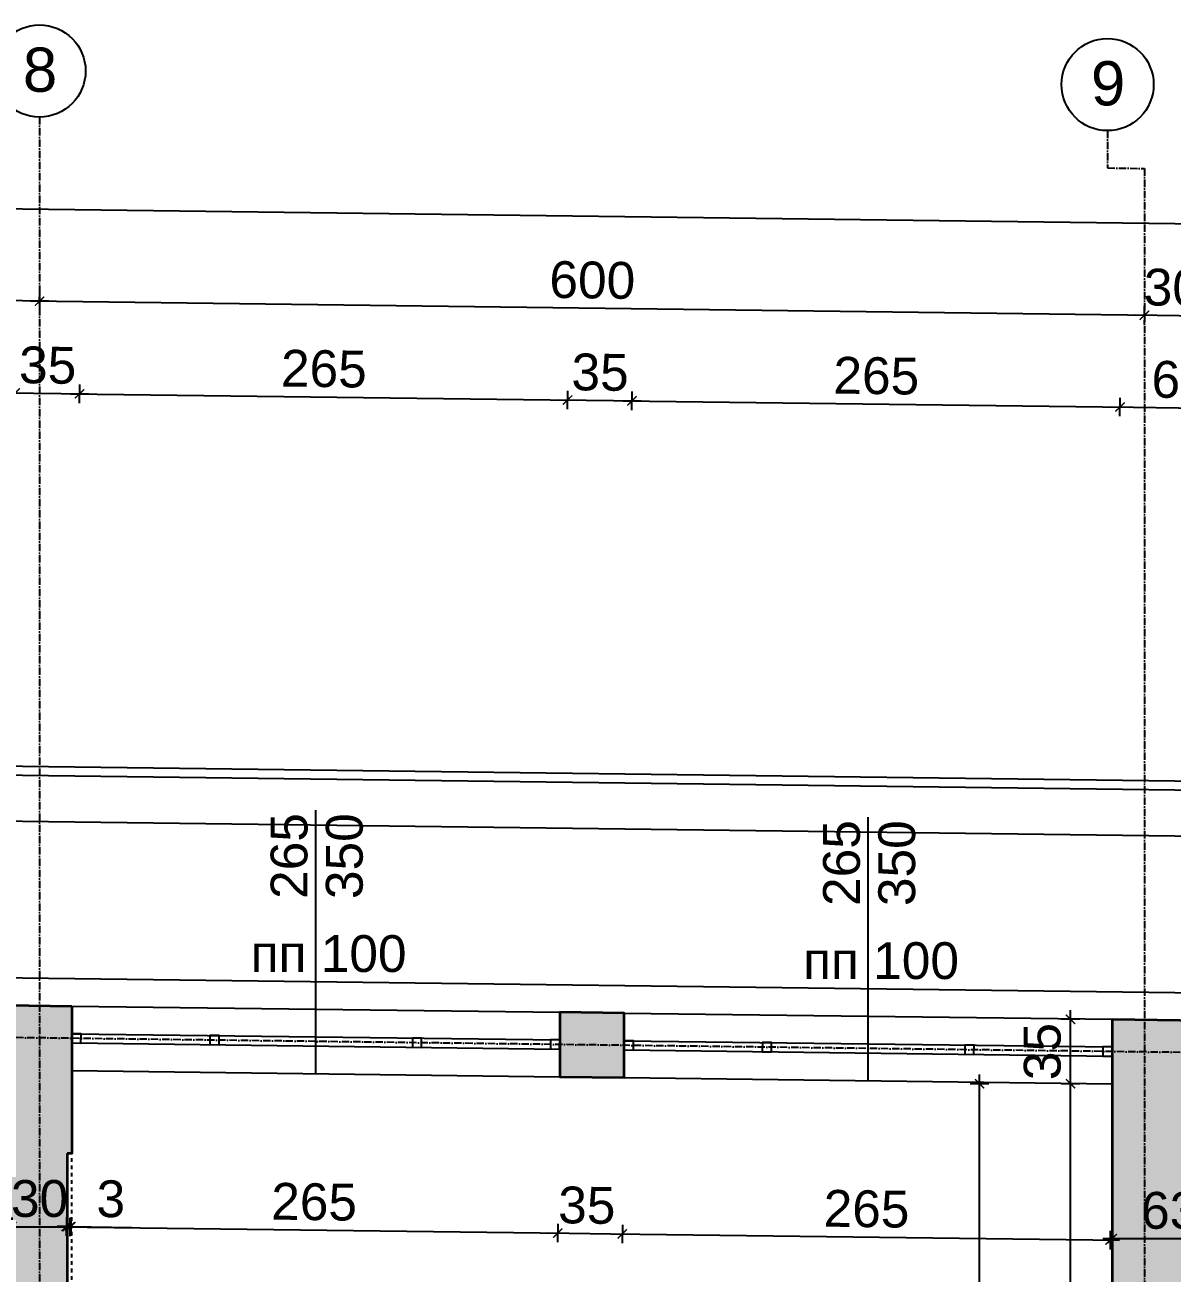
# Model space of a CAD drawing. Header units: inches. Extents: x -72385 to 39588, y -6525 to 66685.
# Drawn here: x -47793 to -47170, y 23925 to 24602 of the extents above; entities that cross this region are included whole.
import ezdxf

# ---------------------------------------------------------------- set-up
doc = ezdxf.new("R2010")
doc.units = ezdxf.units.IN
doc.header["$MEASUREMENT"] = 0
doc.linetypes.add('DashDot', pattern=[0.6, 0.4, -0.1, 0, -0.1])
doc.linetypes.add('Hidden', pattern=[0.4, 0.2, -0.2])
for name, color, linetype, lineweight in [('Изгледни линии', 253, 'Continuous', 25), ('Надписи коти външни', 252, 'Continuous', 25), ('Надписи коти вътрешни', 252, 'Continuous', 25), ('Надписи Оси', 252, 'Continuous', 25), ('Надписи прозорци', 252, 'Continuous', 25), ('Оси', 252, 'DashDot', 25), ('Прозорци', 251, 'Continuous', 25), ('Пунктир', 253, 'Hidden', 25), ('Разрезни линии', 7, 'Continuous', 35), ('Щрих стени', 254, 'Continuous', 25)]:
    doc.layers.add(name, color=color, linetype=linetype, lineweight=lineweight)
doc.styles.add('Arial Regular', font='arial.ttf')
doc.styles.get("Standard").update_dxf_attribs({"font": 'arial.ttf'})
doc.dimstyles.new('Annotative', dxfattribs={"dimscale": 0, "dimtxt": 20, "dimasz": 5, "dimexe": 5, "dimexo": 5, "dimgap": 5, "dimtad": 1, "dimdec": 0, "dimzin": 0, "dimdsep": 46, "dimtxsty": 'Standard', "dimblk": 'ARCHTICK', "dimcen": 5, "dimdle": 5, "dimadec": 0, "dimazin": 0, "dimtfac": 1, "dimtdec": 0, "dimtofl": 0, "dimtmove": 0, "dimatfit": 3, "dimldrblk": 'ARCHTICK', "dimfxl": 5, "dimfxlon": 1, "dimtolj": 1, "dimtzin": 0, "dimarcsym": 1})

# ---------------------------------------------------------------- blocks, each defined once
blk = doc.blocks.new('_ArchTick')
at = {"color": 0, "linetype": 'ByBlock', "const_width": 0.15}
blk.add_lwpolyline([(-0.5, -0.5), (0.5, 0.5)], dxfattribs=at)
blk = doc.blocks.new('*D2752')
at = {"layer": 'Defpoints', "color": 0, "ltscale": 50, "transparency": 16777216}
for p in [(-47769.84, 23989.59), (-47767.34, 23989.56), (-47767.84, 23949.84)]:
    blk.add_point(p, dxfattribs=at)
at = {"layer": 'Надписи коти вътрешни', "color": 0, "lineweight": -2, "ltscale": 50, "transparency": 16777216}
for p, q in [((-47770.28, 23954.87), (-47770.41, 23944.87)), ((-47767.78, 23954.84), (-47767.91, 23944.84)), ((-47770.34, 23949.87), (-47775.34, 23949.93)), ((-47767.84, 23949.84), (-47734.75, 23949.41))]:
    blk.add_line(p, q, dxfattribs=at)
at = {"layer": 'Надписи коти вътрешни', "color": 0, "lineweight": -2, "ltscale": 50, "transparency": 16777216, "xscale": 5, "yscale": 5, "zscale": 5}
for p, rotation in [((-47770.34, 23949.87), 359.2706286525858), ((-47767.84, 23949.84), 179.2706286525858)]:
    blk.add_blockref('_ArchTick', p, dxfattribs=dict(at, rotation=rotation))
at = {"layer": 'Надписи коти вътрешни', "color": 0, "ltscale": 50, "transparency": 16777216, "insert": (-47746.1, 23964.78), "char_height": 20, "attachment_point": 5, "rotation": 359.27063}
blk.add_mtext('\\A1;3', dxfattribs=at)
blk = doc.blocks.new('*D2753')
at = {"layer": 'Defpoints', "color": 0, "ltscale": 50, "transparency": 16777216}
for p in [(-47767.34, 24034.56), (-47502.34, 24031.19), (-47503.42, 23946.28)]:
    blk.add_point(p, dxfattribs=at)
at = {"layer": 'Надписи коти вътрешни', "color": 0, "lineweight": -2, "ltscale": 50, "transparency": 16777216}
for p, q in [((-47768.35, 23954.65), (-47768.48, 23944.65)), ((-47503.35, 23951.28), (-47503.48, 23941.28)), ((-47773.42, 23949.72), (-47498.42, 23946.22))]:
    blk.add_line(p, q, dxfattribs=at)
at = {"layer": 'Надписи коти вътрешни', "color": 0, "lineweight": -2, "ltscale": 50, "transparency": 16777216, "xscale": 5, "yscale": 5, "zscale": 5}
for p, rotation in [((-47768.42, 23949.65), 179.270628652547), ((-47503.42, 23946.28), 359.270628652547)]:
    blk.add_blockref('_ArchTick', p, dxfattribs=dict(at, rotation=rotation))
at = {"layer": 'Надписи коти вътрешни', "color": 0, "ltscale": 50, "transparency": 16777216, "insert": (-47635.72, 23963.18), "char_height": 20, "attachment_point": 5, "rotation": 359.27063}
blk.add_mtext('\\A1;265', dxfattribs=at)
blk = doc.blocks.new('*D2754')
at = {"layer": 'Defpoints', "color": 0, "ltscale": 50, "transparency": 16777216}
for p in [(-47502.34, 24031.19), (-47467.34, 24030.74), (-47468.42, 23945.83)]:
    blk.add_point(p, dxfattribs=at)
at = {"layer": 'Надписи коти вътрешни', "color": 0, "lineweight": -2, "ltscale": 50, "transparency": 16777216}
for p, q in [((-47503.35, 23951.28), (-47503.48, 23941.28)), ((-47508.42, 23946.34), (-47463.42, 23945.77)), ((-47468.35, 23950.83), (-47468.48, 23940.83))]:
    blk.add_line(p, q, dxfattribs=at)
at = {"layer": 'Надписи коти вътрешни', "color": 0, "lineweight": -2, "ltscale": 50, "transparency": 16777216, "xscale": 5, "yscale": 5, "zscale": 5}
for p, rotation in [((-47503.42, 23946.28), 179.2706286525581), ((-47468.42, 23945.83), 359.2706286525582)]:
    blk.add_blockref('_ArchTick', p, dxfattribs=dict(at, rotation=rotation))
at = {"layer": 'Надписи коти вътрешни', "color": 0, "ltscale": 50, "transparency": 16777216, "insert": (-47487.62, 23961.3), "char_height": 20, "attachment_point": 5, "rotation": 359.27063}
blk.add_mtext('\\A1;35', dxfattribs=at)
blk = doc.blocks.new('*D2755')
at = {"layer": 'Defpoints', "color": 0, "ltscale": 50, "transparency": 16777216}
for p in [(-47467.34, 24030.74), (-47202.34, 24027.37), (-47203.42, 23942.46)]:
    blk.add_point(p, dxfattribs=at)
at = {"layer": 'Надписи коти вътрешни', "color": 0, "lineweight": -2, "ltscale": 50, "transparency": 16777216}
for p, q in [((-47473.42, 23945.9), (-47198.42, 23942.4)), ((-47468.35, 23950.83), (-47468.48, 23940.83)), ((-47203.35, 23947.46), (-47203.48, 23937.46))]:
    blk.add_line(p, q, dxfattribs=at)
at = {"layer": 'Надписи коти вътрешни', "color": 0, "lineweight": -2, "ltscale": 50, "transparency": 16777216, "xscale": 5, "yscale": 5, "zscale": 5}
for p, rotation in [((-47468.42, 23945.83), 179.270628652547), ((-47203.42, 23942.46), 359.270628652547)]:
    blk.add_blockref('_ArchTick', p, dxfattribs=dict(at, rotation=rotation))
at = {"layer": 'Надписи коти вътрешни', "color": 0, "ltscale": 50, "transparency": 16777216, "insert": (-47335.72, 23959.36), "char_height": 20, "attachment_point": 5, "rotation": 359.27063}
blk.add_mtext('\\A1;265', dxfattribs=at)
blk = doc.blocks.new('*D2771')
at = {"layer": 'Defpoints', "color": 0, "ltscale": 50, "transparency": 16777216}
for p in [(-47274.41, 24027.37), (-47202.34, 24027.37), (-47202.34, 23459.82)]:
    blk.add_point(p, dxfattribs=at)
at = {"layer": 'Надписи коти вътрешни', "color": 0, "lineweight": -2, "ltscale": 50, "transparency": 16777216}
for p, q in [((-47269.41, 24027.37), (-47279.41, 24027.37)), ((-47274.41, 23454.82), (-47274.41, 24032.37)), ((-47269.41, 23459.82), (-47279.41, 23459.82))]:
    blk.add_line(p, q, dxfattribs=at)
at = {"layer": 'Надписи коти вътрешни', "color": 0, "lineweight": -2, "ltscale": 50, "transparency": 16777216, "xscale": 5, "yscale": 5, "zscale": 5}
for p, rotation in [((-47274.41, 24027.37), 90), ((-47274.41, 23459.82), 270)]:
    blk.add_blockref('_ArchTick', p, dxfattribs=dict(at, rotation=rotation))
at = {"layer": 'Надписи коти вътрешни', "color": 0, "ltscale": 50, "transparency": 16777216, "insert": (-47289.62, 23743.6), "char_height": 20, "attachment_point": 5, "rotation": 90}
blk.add_mtext('\\A1;568', dxfattribs=at)
blk = doc.blocks.new('*D4112')
at = {"layer": 'Defpoints', "color": 0, "ltscale": 50, "transparency": 16777216}
for p in [(-47224.98, 24027.37), (-47202.34, 24027.37), (-47202.34, 23589.83)]:
    blk.add_point(p, dxfattribs=at)
at = {"layer": 'Надписи коти вътрешни', "color": 0, "lineweight": -2, "ltscale": 50, "transparency": 16777216}
for p, q in [((-47219.98, 24027.37), (-47229.98, 24027.37)), ((-47224.98, 23584.83), (-47224.98, 24032.37)), ((-47219.98, 23589.83), (-47229.98, 23589.83))]:
    blk.add_line(p, q, dxfattribs=at)
at = {"layer": 'Надписи коти вътрешни', "color": 0, "lineweight": -2, "ltscale": 50, "transparency": 16777216, "xscale": 5, "yscale": 5, "zscale": 5}
for p, rotation in [((-47224.98, 24027.37), 90), ((-47224.98, 23589.83), 270)]:
    blk.add_blockref('_ArchTick', p, dxfattribs=dict(at, rotation=rotation))
at = {"layer": 'Надписи коти вътрешни', "color": 0, "ltscale": 50, "transparency": 16777216, "insert": (-47240.2, 23808.6), "char_height": 20, "attachment_point": 5, "rotation": 90}
blk.add_mtext('\\A1;438', dxfattribs=at)
blk = doc.blocks.new('*D5686')
at = {"layer": 'Defpoints', "color": 0, "ltscale": 50, "transparency": 16777216}
for p in [(-47763.1, 24402.04), (-47802.34, 24070.01), (-47767.34, 24069.57)]:
    blk.add_point(p, dxfattribs=at)
at = {"layer": 'Надписи коти външни', "color": 0, "lineweight": -2, "ltscale": 50, "transparency": 16777216}
for p, q in [((-47798.17, 24397.48), (-47798.04, 24407.48)), ((-47763.17, 24397.04), (-47763.04, 24407.04)), ((-47803.1, 24402.55), (-47758.11, 24401.97))]:
    blk.add_line(p, q, dxfattribs=at)
at = {"layer": 'Надписи коти външни', "color": 0, "lineweight": -2, "ltscale": 50, "transparency": 16777216, "xscale": 5, "yscale": 5, "zscale": 5}
for p, rotation in [((-47798.1, 24402.48), 179.2706286525463), ((-47763.1, 24402.04), 359.2706286525462)]:
    blk.add_blockref('_ArchTick', p, dxfattribs=dict(at, rotation=rotation))
at = {"layer": 'Надписи коти външни', "color": 0, "ltscale": 50, "transparency": 16777216, "insert": (-47780.41, 24417.48), "char_height": 20, "attachment_point": 5, "rotation": 359.27063}
blk.add_mtext('\\A1;35', dxfattribs=at)
blk = doc.blocks.new('*D5687')
at = {"layer": 'Defpoints', "color": 0, "ltscale": 50, "transparency": 16777216}
for p in [(-47498.1, 24398.66), (-47767.34, 24069.57), (-47502.34, 24066.19)]:
    blk.add_point(p, dxfattribs=at)
at = {"layer": 'Надписи коти външни', "color": 0, "lineweight": -2, "ltscale": 50, "transparency": 16777216}
for p, q in [((-47763.17, 24397.04), (-47763.04, 24407.04)), ((-47768.1, 24402.1), (-47493.11, 24398.6)), ((-47498.17, 24393.66), (-47498.04, 24403.66))]:
    blk.add_line(p, q, dxfattribs=at)
at = {"layer": 'Надписи коти външни', "color": 0, "lineweight": -2, "ltscale": 50, "transparency": 16777216, "xscale": 5, "yscale": 5, "zscale": 5}
for p, rotation in [((-47763.1, 24402.04), 179.270628652547), ((-47498.1, 24398.66), 359.270628652547)]:
    blk.add_blockref('_ArchTick', p, dxfattribs=dict(at, rotation=rotation))
at = {"layer": 'Надписи коти външни', "color": 0, "ltscale": 50, "transparency": 16777216, "insert": (-47630.41, 24415.56), "char_height": 20, "attachment_point": 5, "rotation": 359.27063}
blk.add_mtext('\\A1;265', dxfattribs=at)
blk = doc.blocks.new('*D5719')
at = {"layer": 'Defpoints', "color": 0, "ltscale": 50, "transparency": 16777216}
for p in [(-47463.1, 24398.22), (-47502.34, 24066.19), (-47467.34, 24065.75)]:
    blk.add_point(p, dxfattribs=at)
at = {"layer": 'Надписи коти външни', "color": 0, "lineweight": -2, "ltscale": 50, "transparency": 16777216}
for p, q in [((-47503.1, 24398.73), (-47458.11, 24398.16)), ((-47498.17, 24393.66), (-47498.04, 24403.66)), ((-47463.17, 24393.22), (-47463.04, 24403.22))]:
    blk.add_line(p, q, dxfattribs=at)
at = {"layer": 'Надписи коти външни', "color": 0, "lineweight": -2, "ltscale": 50, "transparency": 16777216, "xscale": 5, "yscale": 5, "zscale": 5}
for p, rotation in [((-47498.1, 24398.66), 179.2706286525403), ((-47463.1, 24398.22), 359.2706286525403)]:
    blk.add_blockref('_ArchTick', p, dxfattribs=dict(at, rotation=rotation))
at = {"layer": 'Надписи коти външни', "color": 0, "ltscale": 50, "transparency": 16777216, "insert": (-47480.41, 24413.66), "char_height": 20, "attachment_point": 5, "rotation": 359.27063}
blk.add_mtext('\\A1;35', dxfattribs=at)
blk = doc.blocks.new('*D5720')
at = {"layer": 'Defpoints', "color": 0, "ltscale": 50, "transparency": 16777216}
for p in [(-47198.1, 24394.85), (-47467.34, 24065.75), (-47202.34, 24062.37)]:
    blk.add_point(p, dxfattribs=at)
at = {"layer": 'Надписи коти външни', "color": 0, "lineweight": -2, "ltscale": 50, "transparency": 16777216}
for p, q in [((-47463.17, 24393.22), (-47463.04, 24403.22)), ((-47198.17, 24389.85), (-47198.04, 24399.84)), ((-47468.1, 24398.28), (-47193.11, 24394.78))]:
    blk.add_line(p, q, dxfattribs=at)
at = {"layer": 'Надписи коти външни', "color": 0, "lineweight": -2, "ltscale": 50, "transparency": 16777216, "xscale": 5, "yscale": 5, "zscale": 5}
for p, rotation in [((-47463.1, 24398.22), 179.2706286525463), ((-47198.1, 24394.85), 359.2706286525462)]:
    blk.add_blockref('_ArchTick', p, dxfattribs=dict(at, rotation=rotation))
at = {"layer": 'Надписи коти външни', "color": 0, "ltscale": 50, "transparency": 16777216, "insert": (-47330.41, 24411.74), "char_height": 20, "attachment_point": 5, "rotation": 359.27063}
blk.add_mtext('\\A1;265', dxfattribs=at)
blk = doc.blocks.new('*D5721')
at = {"layer": 'Defpoints', "color": 0, "ltscale": 50, "transparency": 16777216}
for p in [(-47133.1, 24394.02), (-47202.34, 24062.37), (-47137.34, 24061.54)]:
    blk.add_point(p, dxfattribs=at)
at = {"layer": 'Надписи коти външни', "color": 0, "lineweight": -2, "ltscale": 50, "transparency": 16777216}
for p, q in [((-47198.17, 24389.85), (-47198.04, 24399.84)), ((-47133.17, 24389.02), (-47133.04, 24399.02)), ((-47203.1, 24394.91), (-47128.11, 24393.95))]:
    blk.add_line(p, q, dxfattribs=at)
at = {"layer": 'Надписи коти външни', "color": 0, "lineweight": -2, "ltscale": 50, "transparency": 16777216, "xscale": 5, "yscale": 5, "zscale": 5}
for p, rotation in [((-47198.1, 24394.85), 179.2706286525463), ((-47133.1, 24394.02), 359.2706286525462)]:
    blk.add_blockref('_ArchTick', p, dxfattribs=dict(at, rotation=rotation))
at = {"layer": 'Надписи коти външни', "color": 0, "ltscale": 50, "transparency": 16777216, "insert": (-47165.41, 24409.64), "char_height": 20, "attachment_point": 5, "rotation": 359.27063}
blk.add_mtext('\\A1;65', dxfattribs=at)
blk = doc.blocks.new('*D5775')
at = {"layer": 'Defpoints', "color": 0, "ltscale": 50, "transparency": 16777216}
for p in [(-47184.84, 24444.68), (-47184.84, 24444.68), (-47154.84, 24444.3)]:
    blk.add_point(p, dxfattribs=at)
at = {"layer": 'Надписи коти външни', "color": 0, "lineweight": -2, "ltscale": 50, "transparency": 16777216}
for p, q in [((-47149.84, 24444.23), (-47189.84, 24444.74)), ((-47184.84, 24444.68), (-47184.9, 24439.68)), ((-47154.84, 24444.3), (-47154.9, 24439.3))]:
    blk.add_line(p, q, dxfattribs=at)
at = {"layer": 'Надписи коти външни', "color": 0, "lineweight": -2, "ltscale": 50, "transparency": 16777216, "xscale": 5, "yscale": 5, "zscale": 5}
for p, rotation in [((-47184.84, 24444.68), 179.2706286525466), ((-47154.84, 24444.3), 359.2706286525466)]:
    blk.add_blockref('_ArchTick', p, dxfattribs=dict(at, rotation=rotation))
at = {"layer": 'Надписи коти външни', "color": 0, "ltscale": 50, "transparency": 16777216, "insert": (-47169.64, 24459.71), "char_height": 20, "attachment_point": 5, "rotation": 359.27063}
blk.add_mtext('\\A1;30', dxfattribs=at)
blk = doc.blocks.new('*D5776')
at = {"layer": 'Defpoints', "color": 0, "ltscale": 50, "transparency": 16777216}
for p in [(-47784.84, 24452.32), (-47784.84, 24452.32), (-47184.84, 24444.68)]:
    blk.add_point(p, dxfattribs=at)
at = {"layer": 'Надписи коти външни', "color": 0, "lineweight": -2, "ltscale": 50, "transparency": 16777216}
for p, q in [((-47784.84, 24452.32), (-47784.77, 24457.32)), ((-47179.84, 24444.62), (-47789.84, 24452.38)), ((-47184.84, 24444.68), (-47184.77, 24449.68))]:
    blk.add_line(p, q, dxfattribs=at)
at = {"layer": 'Надписи коти външни', "color": 0, "lineweight": -2, "ltscale": 50, "transparency": 16777216, "xscale": 5, "yscale": 5, "zscale": 5}
for p, rotation in [((-47784.84, 24452.32), 179.2706286525473), ((-47184.84, 24444.68), 359.2706286525473)]:
    blk.add_blockref('_ArchTick', p, dxfattribs=dict(at, rotation=rotation))
at = {"layer": 'Надписи коти външни', "color": 0, "ltscale": 50, "transparency": 16777216, "insert": (-47484.64, 24463.71), "char_height": 20, "attachment_point": 5, "rotation": 359.27063}
blk.add_mtext('\\A1;600', dxfattribs=at)
blk = doc.blocks.new('*D5777')
at = {"layer": 'Defpoints', "color": 0, "ltscale": 50, "transparency": 16777216}
for p in [(-48384.84, 24459.94), (-48384.84, 24459.94), (-47784.84, 24452.32)]:
    blk.add_point(p, dxfattribs=at)
at = {"layer": 'Надписи коти външни', "color": 0, "lineweight": -2, "ltscale": 50, "transparency": 16777216}
for p, q in [((-47779.84, 24452.26), (-48389.84, 24460)), ((-48384.84, 24459.94), (-48384.9, 24454.94)), ((-47784.84, 24452.32), (-47784.9, 24447.32))]:
    blk.add_line(p, q, dxfattribs=at)
at = {"layer": 'Надписи коти външни', "color": 0, "lineweight": -2, "ltscale": 50, "transparency": 16777216, "xscale": 5, "yscale": 5, "zscale": 5}
for p, rotation in [((-48384.84, 24459.94), 179.2721582485661), ((-47784.84, 24452.32), 359.2721582485661)]:
    blk.add_blockref('_ArchTick', p, dxfattribs=dict(at, rotation=rotation))
at = {"layer": 'Надписи коти външни', "color": 0, "ltscale": 50, "transparency": 16777216, "insert": (-48084.64, 24471.34), "char_height": 20, "attachment_point": 5, "rotation": 359.27216}
blk.add_mtext('\\A1;600', dxfattribs=at)
blk = doc.blocks.new('*D5760')
at = {"layer": 'Defpoints', "color": 0, "ltscale": 50, "transparency": 16777216}
for p in [(-40216.83, 24405.98), (-52317.34, 24127.49), (-40222.34, 23973.51)]:
    blk.add_point(p, dxfattribs=at)
at = {"layer": 'Надписи коти външни', "color": 0, "lineweight": -2, "ltscale": 50, "transparency": 16777216}
for p, q in [((-52311.9, 24554.95), (-52311.77, 24564.95)), ((-52316.83, 24560.02), (-40211.83, 24405.91)), ((-40216.9, 24400.98), (-40216.77, 24410.98))]:
    blk.add_line(p, q, dxfattribs=at)
at = {"layer": 'Надписи коти външни', "color": 0, "lineweight": -2, "ltscale": 50, "transparency": 16777216, "xscale": 5, "yscale": 5, "zscale": 5}
for p, rotation in [((-52311.83, 24559.95), 179.2706286525472), ((-40216.83, 24405.98), 359.2706286525473)]:
    blk.add_blockref('_ArchTick', p, dxfattribs=dict(at, rotation=rotation))
at = {"layer": 'Надписи коти външни', "color": 0, "ltscale": 50, "transparency": 16777216, "insert": (-46264.14, 24498.18), "char_height": 20, "attachment_point": 5, "rotation": 359.27063}
blk.add_mtext('\\A1;12095', dxfattribs=at)
blk = doc.blocks.new('*D7296')
at = {"layer": 'Defpoints', "color": 0, "ltscale": 10, "transparency": 16777216}
for p in [(-47799.84, 23978.09), (-47769.84, 23978.09), (-47769.84, 23949.72)]:
    blk.add_point(p, dxfattribs=at)
at = {"layer": 'Надписи коти вътрешни', "color": 0, "lineweight": -2, "ltscale": 10, "transparency": 16777216}
for p, q in [((-47799.84, 23954.72), (-47799.84, 23944.72)), ((-47769.84, 23954.72), (-47769.84, 23944.72)), ((-47804.84, 23949.72), (-47764.84, 23949.72))]:
    blk.add_line(p, q, dxfattribs=at)
at = {"layer": 'Надписи коти вътрешни', "color": 0, "lineweight": -2, "ltscale": 10, "transparency": 16777216, "xscale": 5, "yscale": 5, "zscale": 5, "rotation": 180}
blk.add_blockref('_ArchTick', (-47799.84, 23949.72), dxfattribs=at)
at = {"layer": 'Надписи коти вътрешни', "color": 0, "lineweight": -2, "ltscale": 10, "transparency": 16777216, "xscale": 5, "yscale": 5, "zscale": 5}
blk.add_blockref('_ArchTick', (-47769.84, 23949.72), dxfattribs=at)
at = {"layer": 'Надписи коти вътрешни', "color": 0, "ltscale": 10, "transparency": 16777216, "insert": (-47784.84, 23964.93), "char_height": 20, "attachment_point": 5}
blk.add_mtext('\\A1;30', dxfattribs=at)
blk = doc.blocks.new('*D7297')
at = {"layer": 'Defpoints', "color": 0, "ltscale": 10, "transparency": 16777216}
for p in [(-47202.34, 23952.67), (-47139.84, 23952.67), (-47139.84, 23943.27)]:
    blk.add_point(p, dxfattribs=at)
at = {"layer": 'Надписи коти вътрешни', "color": 0, "lineweight": -2, "ltscale": 10, "transparency": 16777216}
for p, q in [((-47202.34, 23947.67), (-47202.34, 23938.27)), ((-47139.84, 23947.67), (-47139.84, 23938.27)), ((-47207.34, 23943.27), (-47134.84, 23943.27))]:
    blk.add_line(p, q, dxfattribs=at)
at = {"layer": 'Надписи коти вътрешни', "color": 0, "lineweight": -2, "ltscale": 10, "transparency": 16777216, "xscale": 5, "yscale": 5, "zscale": 5, "rotation": 180}
blk.add_blockref('_ArchTick', (-47202.34, 23943.27), dxfattribs=at)
at = {"layer": 'Надписи коти вътрешни', "color": 0, "lineweight": -2, "ltscale": 10, "transparency": 16777216, "xscale": 5, "yscale": 5, "zscale": 5}
blk.add_blockref('_ArchTick', (-47139.84, 23943.27), dxfattribs=at)
at = {"layer": 'Надписи коти вътрешни', "color": 0, "ltscale": 10, "transparency": 16777216, "insert": (-47171.09, 23958.49), "char_height": 20, "attachment_point": 5}
blk.add_mtext('\\A1;63', dxfattribs=at)
blk = doc.blocks.new('*D7315')
at = {"layer": 'Defpoints', "color": 0, "ltscale": 10, "transparency": 16777216}
for p in [(-47224.98, 24062.37), (-47188, 24062.37), (-47188, 24027.37)]:
    blk.add_point(p, dxfattribs=at)
at = {"layer": 'Надписи коти вътрешни', "color": 0, "lineweight": -2, "ltscale": 10, "transparency": 16777216}
for p, q in [((-47224.98, 24022.37), (-47224.98, 24067.37)), ((-47219.98, 24062.37), (-47229.98, 24062.37)), ((-47219.98, 24027.37), (-47229.98, 24027.37))]:
    blk.add_line(p, q, dxfattribs=at)
at = {"layer": 'Надписи коти вътрешни', "color": 0, "lineweight": -2, "ltscale": 10, "transparency": 16777216, "xscale": 5, "yscale": 5, "zscale": 5}
for p, rotation in [((-47224.98, 24062.37), 90), ((-47224.98, 24027.37), 270)]:
    blk.add_blockref('_ArchTick', p, dxfattribs=dict(at, rotation=rotation))
at = {"layer": 'Надписи коти вътрешни', "color": 0, "ltscale": 10, "transparency": 16777216, "insert": (-47240.2, 24044.87), "char_height": 20, "attachment_point": 5, "rotation": 90}
blk.add_mtext('\\A1;35', dxfattribs=at)

msp = doc.modelspace()

# ---------------------------------------------------------------- hatches: boundary and pattern name
at = {"layer": 'Щрих стени', "ltscale": 10}
h = msp.add_hatch(color=256, dxfattribs=at)
h.dxf.hatch_style = 1
h.paths.add_polyline_path([(-46579.84, 24124.39, 1), (-46569.84, 24124.39, 1)])
h.paths.add_polyline_path([(-46839.84, 24127.7, 1), (-46829.84, 24127.7, 1)])
h.paths.add_polyline_path([(-46839.84, 24227.71, 1), (-46829.84, 24227.71, 1)])
h.paths.add_polyline_path([(-46579.84, 24224.4, 1), (-46569.84, 24224.4, 1)])
h.paths.add_polyline_path([(-47467.34, 24065.75), (-47502.34, 24066.19), (-47502.34, 24031.19), (-47467.34, 24030.74)])
h.paths.add_polyline_path([(-48067.34, 24073.38), (-48102.34, 24073.83), (-48102.34, 24038.83), (-48067.34, 24038.38)])
h.paths.add_polyline_path([(-48367.34, 24077.2), (-48402.34, 24077.65), (-48402.34, 23997.64), (-48367.34, 23997.2)])
h = msp.add_hatch(color=256, dxfattribs=at)
h.dxf.hatch_style = 1
h.paths.add_polyline_path([(-48702.34, 22246.32), (-48667.34, 22245.87), (-48667.34, 22280.88), (-48702.34, 22281.32)])
h.paths.add_polyline_path([(-48367.34, 22322.06), (-48402.34, 22322.51), (-48402.34, 22242.5), (-48367.34, 22242.05)])
h.paths.add_polyline_path([(-48102.34, 22273.68), (-48102.34, 22238.68), (-48067.34, 22238.24), (-48067.34, 22273.24)])
h.paths.add_polyline_path([(-47802.34, 22234.86), (-47767.34, 22234.42), (-47767.34, 22314.42), (-47802.34, 22314.87)])
h.paths.add_polyline_path([(-47809.84, 22842.51), (-47834.84, 22842.82), (-47834.84, 22807.82), (-47809.84, 22807.5), (-47759.84, 22806.87), (-47759.84, 22896.87), (-47809.84, 22897.51)])
h.paths.add_polyline_path([(-48409.84, 22815.14), (-48359.84, 22814.51), (-48359.84, 22904.51), (-48409.84, 22905.15)])
h.paths.add_polyline_path([(-47347.34, 23021.63), (-47347.34, 23051.64), (-48824.84, 23070.45), (-48824.84, 23040.44)])
h.paths.add_polyline_path([(-47139.84, 23053.99), (-47202.34, 23054.79), (-47202.34, 23049.79), (-47257.34, 23050.49), (-47257.34, 23020.49), (-47202.34, 23019.79), (-47202.34, 22849.77), (-47212.34, 22849.9), (-47212.34, 22829.9), (-47202.34, 22829.77), (-47202.34, 22262.23), (-47502.34, 22266.05), (-47502.34, 22231.04), (-47137.34, 22226.4), (-47137.34, 22306.4), (-47139.84, 22306.43), (-47139.84, 22828.98), (-46989.84, 22827.07), (-46989.84, 22857.07), (-47119.84, 22858.72), (-47119.84, 22868.73), (-47139.84, 22868.98)])
h.paths.add_polyline_path([(-47202.34, 23499.83), (-47202.34, 23459.82), (-47407.34, 23462.43), (-47407.34, 23432.43), (-47202.34, 23429.82), (-47202.34, 23214.8), (-47139.84, 23214.01), (-47139.84, 23429.03), (-46749.84, 23424.06), (-46749.84, 23454.06), (-47139.84, 23459.03), (-47139.84, 23499.03)])
h.paths.add_polyline_path([(-47139.84, 23981.57), (-47137.34, 23981.54), (-47137.34, 24061.54), (-47202.34, 24062.37), (-47202.34, 23589.83), (-47139.84, 23589.04)])
h.paths.add_polyline_path([(-47809.84, 23467.56), (-47974.84, 23469.66), (-47974.84, 23439.66), (-47834.84, 23437.87), (-47834.84, 23407.82), (-47809.84, 23407.5), (-47809.84, 23407.5), (-47759.84, 23406.87), (-47759.84, 23436.92), (-47567.34, 23434.47), (-47567.34, 23464.47), (-47759.84, 23466.92), (-47759.84, 23496.87), (-47769.84, 23497), (-47769.84, 23989.59), (-47767.34, 23989.56), (-47767.34, 24069.57), (-47802.34, 24070.01), (-47802.34, 23990), (-47799.84, 23989.97), (-47799.84, 23497.38), (-47809.84, 23497.51)])
h.paths.add_polyline_path([(-46837.34, 24057.73), (-46872.34, 24058.17), (-46872.34, 23973.16), (-46842.34, 23972.78), (-46842.34, 23992.78), (-46837.34, 23992.72)])
h.paths.add_polyline_path([(-46539.84, 23816.42), (-46379.84, 23814.38), (-46379.84, 23419.35), (-46339.84, 23418.84), (-46339.84, 23448.84), (-46349.84, 23448.97), (-46349.84, 23814), (-46159.84, 23811.58), (-46159.84, 23446.55), (-46179.84, 23446.81), (-46179.84, 23416.8), (-46089.84, 23415.66), (-46089.84, 23445.66), (-46129.84, 23446.17), (-46129.84, 23841.2), (-46539.84, 23846.42), (-46539.84, 24006.43), (-46537.34, 24006.4), (-46537.34, 24073.91), (-46572.34, 24074.35), (-46572.34, 24006.85), (-46569.84, 24006.82), (-46569.84, 23471.77), (-46589.84, 23472.03), (-46589.84, 23452.03), (-46649.84, 23452.79), (-46649.84, 23422.79), (-46539.84, 23421.39)])
h.paths.add_polyline_path([(-45939.84, 23998.8), (-45937.34, 23998.76), (-45937.34, 24066.27), (-45972.34, 24066.72), (-45972.34, 23999.21), (-45969.84, 23999.18), (-45969.84, 23444.13), (-45989.84, 23444.39), (-45989.84, 23414.39), (-45909.84, 23413.37), (-45909.84, 23443.37), (-45919.84, 23443.5), (-45919.84, 23463.5), (-45939.84, 23463.75), (-45939.84, 23563.76), (-45909.84, 23563.38), (-45909.84, 23578.38), (-45939.84, 23578.76), (-45939.84, 23668.77), (-45804.84, 23667.05), (-45804.84, 23577.04), (-45809.84, 23577.11), (-45809.84, 23562.11), (-45804.84, 23562.04), (-45804.84, 23442.03), (-45809.84, 23442.1), (-45809.84, 23412.09), (-45779.84, 23411.71), (-45779.84, 23441.71), (-45789.84, 23441.84), (-45789.84, 23666.86), (-45779.84, 23666.73), (-45779.84, 23681.73), (-45939.84, 23683.77)])
h.paths.add_polyline_path([(-45679.84, 23440.44), (-45679.84, 23410.44), (-45549.84, 23408.78), (-45549.84, 23438.79), (-45639.84, 23439.93), (-45639.84, 24007.48), (-45637.34, 24007.45), (-45637.34, 24042.45), (-45672.34, 24042.89), (-45672.34, 24007.89), (-45669.84, 24007.86), (-45669.84, 23680.33), (-45679.84, 23680.46), (-45679.84, 23665.46), (-45669.84, 23665.33), (-45669.84, 23440.31)])
h.paths.add_polyline_path([(-46159.84, 24001.6), (-46129.84, 24001.21), (-46129.84, 24068.72), (-46159.84, 24069.1)], flags=17)
h.paths.add_polyline_path([(-46349.84, 24071.52), (-46379.84, 24071.9), (-46379.84, 24004.4), (-46349.84, 24004.02)], flags=17)

# ---------------------------------------------------------------- linework, layer by layer
at = {"layer": 'Изгледни линии', "ltscale": 50}
for p, q in [((-51397.34, 24245.79), (-46864.84, 24188.09)), ((-51392.34, 24240.72), (-46869.84, 24183.15)), ((-51367.34, 24215.4), (-46869.84, 24158.15)), ((-51382.34, 24130.59), (-46754.83, 24071.68)), ((-47767.34, 24069.57), (-47502.34, 24066.19)), ((-47467.34, 24065.75), (-47202.34, 24062.37)), ((-47767.34, 24034.56), (-47502.34, 24031.19)), ((-47467.34, 24030.74), (-47202.34, 24027.37))]:
    msp.add_line(p, q, dxfattribs=at)
at = {"layer": 'Надписи Оси', "ltscale": 50}
for centre in [(-47784.84, 24577.33), (-47204.84, 24569.94)]:
    msp.add_circle(centre, 25, dxfattribs=at)
at = {"layer": 'Надписи прозорци', "ltscale": 50}
for p, q in [((-47634.84, 24032.88), (-47634.84, 24176.03)), ((-47334.84, 24029.06), (-47334.84, 24172.21))]:
    msp.add_line(p, q, dxfattribs=at)
at = {"layer": 'Оси', "ltscale": 10}
for p, q in [((-47784.84, 24552.33), (-47784.84, 21752.1)), ((-39839.84, 23951.14), (-52799.84, 24116.13))]:
    msp.add_line(p, q, dxfattribs=at)
msp.add_lwpolyline([(-47204.84, 24544.94), (-47204.84, 24524.68), (-47184.84, 24524.42), (-47184.84, 21764.72), (-47204.84, 21764.97), (-47204.84, 21744.72)], dxfattribs=at)
at = {"layer": 'Прозорци', "ltscale": 50}
for p, q in [((-47767.34, 24054.56), (-47502.34, 24051.19)), ((-47767.34, 24049.56), (-47502.34, 24046.19)), ((-47467.34, 24050.74), (-47202.34, 24047.37)), ((-47467.34, 24045.74), (-47202.34, 24042.37))]:
    msp.add_line(p, q, dxfattribs=at)
for points in [[(-47767.34, 24049.56), (-47762.34, 24049.5), (-47762.27, 24054.5), (-47767.27, 24054.56), (-47767.34, 24049.56)], [(-47692.35, 24048.61), (-47687.35, 24048.55), (-47687.29, 24053.54), (-47692.29, 24053.61), (-47692.35, 24048.61)], [(-47582.39, 24047.21), (-47577.39, 24047.15), (-47577.33, 24052.14), (-47582.32, 24052.21), (-47582.39, 24047.21)], [(-47507.4, 24046.26), (-47502.4, 24046.2), (-47502.34, 24051.2), (-47507.34, 24051.26), (-47507.4, 24046.26)], [(-47467.34, 24045.74), (-47462.34, 24045.68), (-47462.27, 24050.68), (-47467.27, 24050.74), (-47467.34, 24045.74)], [(-47392.35, 24044.79), (-47387.35, 24044.73), (-47387.29, 24049.73), (-47392.29, 24049.79), (-47392.35, 24044.79)], [(-47282.39, 24043.39), (-47277.39, 24043.33), (-47277.33, 24048.33), (-47282.32, 24048.39), (-47282.39, 24043.39)], [(-47207.4, 24042.44), (-47202.4, 24042.38), (-47202.34, 24047.38), (-47207.34, 24047.44), (-47207.4, 24042.44)]]:
    msp.add_lwpolyline(points, dxfattribs=at)
at = {"layer": 'Пунктир', "ltscale": 10}
msp.add_line((-47767.34, 23496.97), (-47767.34, 23989.56), dxfattribs=at)
at = {"layer": 'Разрезни линии', "ltscale": 50}
for p, q in [((-47802.34, 24070.01), (-47767.34, 24069.57)), ((-47767.34, 24069.57), (-47767.34, 23989.56)), ((-47202.34, 24062.37), (-47137.34, 24061.54)), ((-47202.34, 24062.37), (-47202.34, 23589.83)), ((-47767.34, 23989.56), (-47769.84, 23989.59)), ((-47769.84, 23989.59), (-47769.84, 23497))]:
    msp.add_line(p, q, dxfattribs=at)
msp.add_lwpolyline([(-47502.34, 24066.19), (-47502.34, 24031.19), (-47467.34, 24030.74), (-47467.34, 24065.75)], close=True, dxfattribs=at)

# ---------------------------------------------------------------- texts
at = {"layer": 'Надписи Оси', "ltscale": 100, "char_height": 24, "width": 27.2128, "attachment_point": 1, "style": 'Arial Regular'}
for s, insert in [('\\pxqc;8', (-47798.16, 24590.05)), ('\\pxqc;9', (-47218.16, 24582.65))]:
    msp.add_mtext(s, dxfattribs=dict(at, insert=insert))
at = {"layer": 'Надписи прозорци', "ltscale": 100, "char_height": 20, "width": 180.4891, "attachment_point": 1, "rotation": 90, "style": 'Arial Regular'}
for s, insert in [('265', (-47659.35, 24127.74)), ('350', (-47629.35, 24127.65)), ('265', (-47359.35, 24123.92)), ('350', (-47329.35, 24123.84))]:
    msp.add_mtext(s, dxfattribs=dict(at, insert=insert))
at = {"layer": 'Надписи прозорци', "ltscale": 100, "char_height": 20, "width": 180.4891, "attachment_point": 1, "style": 'Arial Regular'}
for insert in [(-47670.15, 24108.07), (-47370.15, 24104.25)]:
    msp.add_mtext('пп 100', dxfattribs=dict(at, insert=insert))

# ---------------------------------------------------------------- dimensions: what is measured, and where the dimension line sits
at = {"layer": 'Надписи коти външни', "ltscale": 50}
dim = msp.add_aligned_dim(p1=(-52317.34, 24127.49), p2=(-40222.34, 23973.51), distance=432.5, text='12095', dimstyle='Annotative', override={"dimscale": 0, "dimtix": 0, "dimtofl": 0, "dimtmove": 0, "dimatfit": 3}, dxfattribs=at)
dim.commit()
dim.dimension.update_dxf_attribs({"geometry": '*D5760', "text_midpoint": (-46264.14, 24498.18)})
for p1, p2, distance, picture, middle in [((-47784.84, 24452.32), (-48384.84, 24459.94), 0, '*D5777', (-48084.64, 24471.34)), ((-47184.84, 24444.68), (-47784.84, 24452.32), 0, '*D5776', (-47484.64, 24463.71)), ((-47767.34, 24069.57), (-47502.34, 24066.19), 332.5, '*D5687', (-47630.41, 24415.56)), ((-47467.34, 24065.75), (-47202.34, 24062.37), 332.5, '*D5720', (-47330.41, 24411.74)), ((-47202.34, 24062.37), (-47137.34, 24061.54), 332.5, '*D5721', (-47165.41, 24409.64))]:
    dim = msp.add_aligned_dim(p1=p1, p2=p2, distance=distance, dimstyle='Annotative', override={"dimscale": 0, "dimtix": 0, "dimtofl": 0, "dimtmove": 0, "dimatfit": 3}, dxfattribs=at)
    dim.commit()
    dim.dimension.update_dxf_attribs({"geometry": picture, "text_midpoint": middle})
for base, p1, p2, angle, picture, middle in [((-47184.84, 24444.68), (-47154.84, 24444.3), (-47184.84, 24444.68), 179.27063, '*D5775', (-47169.84, 24444.49)), ((-47763.1, 24402.04), (-47802.34, 24070.01), (-47767.34, 24069.57), 359.27063, '*D5686', (-47780.6, 24402.26)), ((-47463.1, 24398.22), (-47502.34, 24066.19), (-47467.34, 24065.75), 359.27063, '*D5719', (-47480.6, 24398.44))]:
    dim = msp.add_linear_dim(base=base, p1=p1, p2=p2, angle=angle, dimstyle='Annotative', override={"dimscale": 0, "dimtix": 0, "dimtofl": 0, "dimtmove": 0, "dimatfit": 3}, dxfattribs=at)
    dim.commit()
    dim.dimension.update_dxf_attribs({"geometry": picture, "text_midpoint": middle, "dimtype": 129})
at = {"layer": 'Надписи коти вътрешни', "ltscale": 10}
for base, p1, p2, angle, picture, middle in [((-47224.98, 24062.37), (-47188, 24027.37), (-47188, 24062.37), 90, '*D7315', (-47224.98, 24044.87)), ((-47769.84, 23949.72), (-47799.84, 23978.09), (-47769.84, 23978.09), 360, '*D7296', (-47784.84, 23949.72))]:
    dim = msp.add_linear_dim(base=base, p1=p1, p2=p2, angle=angle, dimstyle='Annotative', override={"dimscale": 0, "dimtix": 0, "dimtofl": 0, "dimtmove": 0, "dimatfit": 3}, dxfattribs=at)
    dim.commit()
    dim.dimension.update_dxf_attribs({"geometry": picture, "text_midpoint": middle, "dimtype": 129})
at = {"layer": 'Надписи коти вътрешни', "ltscale": 50}
for p1, p2, distance, picture, middle in [((-47767.34, 24034.56), (-47502.34, 24031.19), -84.92, '*D2753', (-47635.72, 23963.18)), ((-47467.34, 24030.74), (-47202.34, 24027.37), -84.92, '*D2755', (-47335.72, 23959.36)), ((-47769.84, 23989.59), (-47767.34, 23989.56), -39.73, '*D2752', (-47746.1, 23964.78))]:
    dim = msp.add_aligned_dim(p1=p1, p2=p2, distance=distance, dimstyle='Annotative', override={"dimscale": 0, "dimtix": 0, "dimtofl": 0, "dimtmove": 0, "dimatfit": 3}, dxfattribs=at)
    dim.commit()
    dim.dimension.update_dxf_attribs({"geometry": picture, "text_midpoint": middle})
dim = msp.add_linear_dim(base=(-47468.42, 23945.83), p1=(-47502.34, 24031.19), p2=(-47467.34, 24030.74), angle=359.27063, dimstyle='Annotative', override={"dimscale": 0, "dimtix": 0, "dimtofl": 0, "dimtmove": 0, "dimatfit": 3}, dxfattribs=at)
dim.commit()
dim.dimension.update_dxf_attribs({"geometry": '*D2754', "text_midpoint": (-47487.81, 23946.08), "dimtype": 129})
for base, p1, picture, middle in [((-47274.41, 24027.37), (-47202.34, 23459.82), '*D2771', (-47289.62, 23743.6)), ((-47224.98, 24027.37), (-47202.34, 23589.83), '*D4112', (-47240.2, 23808.6))]:
    dim = msp.add_linear_dim(base=base, p1=p1, p2=(-47202.34, 24027.37), angle=90, dimstyle='Annotative', override={"dimscale": 0, "dimtix": 0, "dimtofl": 0, "dimtmove": 0, "dimatfit": 3}, dxfattribs=at)
    dim.commit()
    dim.dimension.update_dxf_attribs({"geometry": picture, "text_midpoint": middle})
at = {"layer": 'Надписи коти вътрешни', "ltscale": 10}
dim = msp.add_aligned_dim(p1=(-47202.33731907, 23952.66699134), p2=(-47139.83731907, 23952.66699134), distance=-9.39987871, dimstyle='Annotative', override={"dimscale": 0, "dimtix": 0, "dimtofl": 0, "dimtmove": 0, "dimatfit": 3}, dxfattribs=at)
dim.commit()
dim.dimension.update_dxf_attribs({"geometry": '*D7297', "text_midpoint": (-47171.08731907, 23958.48539367)})

doc.saveas('drawing.dxf')
